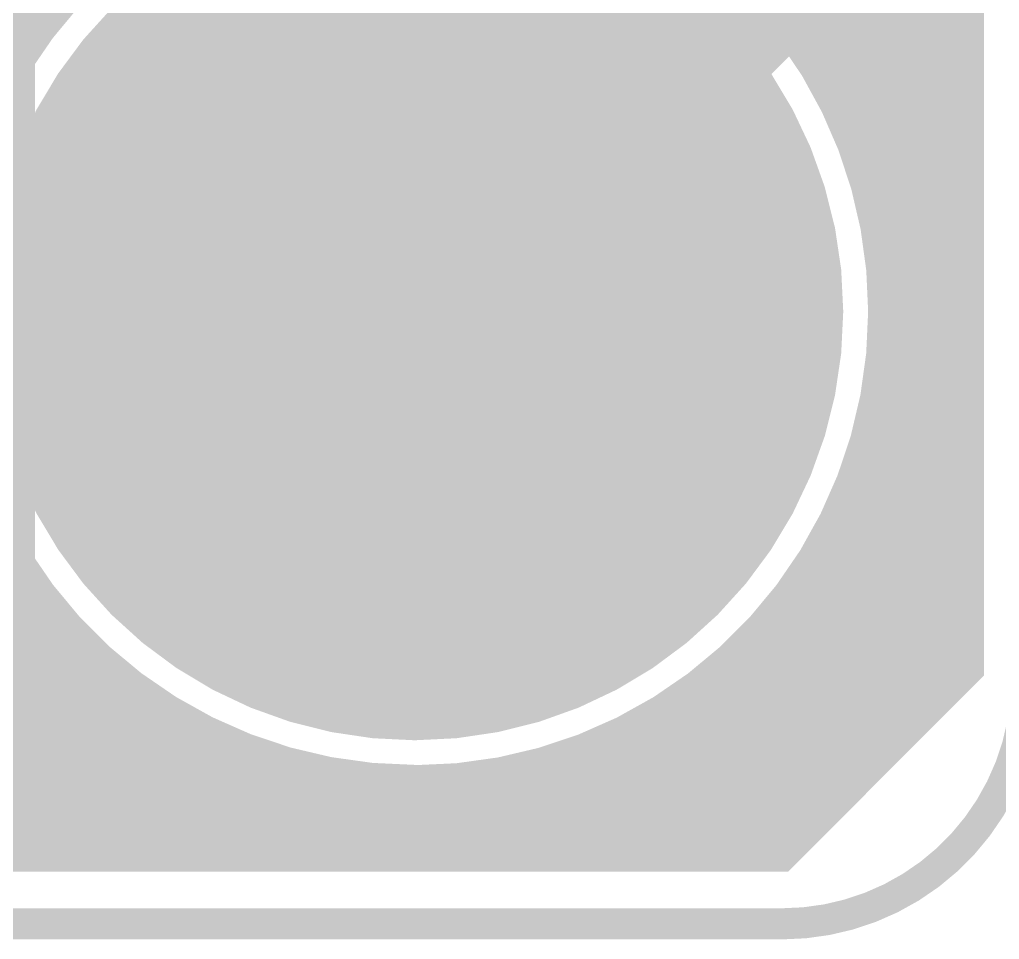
# Model space of a CAD drawing. Extents: x -5 to 208, y -5 to 206.
# Drawn here: x 88.77 to 96.77, y -5.13 to 2.38 of the extents above; entities that cross this region are included whole.
import ezdxf

# ---------------------------------------------------------------- set-up
doc = ezdxf.new("R2010")
doc.units = 0
doc.header["$MEASUREMENT"] = 0
doc.layers.get('0').update_dxf_attribs({"linetype": 'CONTINUOUS'})
for name, color, linetype in [('22-301-0_BOT', 7, 'CONTINUOUS'), ('22-301-0_DRD', 7, 'CONTINUOUS'), ('22-301-0_IN1', 1, 'CONTINUOUS'), ('22-301-0_IN2', 4, 'CONTINUOUS'), ('22-301-0_SMB', 3, 'CONTINUOUS'), ('22-301-0_SMT', 5, 'CONTINUOUS'), ('22-301-0_SST', 10, 'CONTINUOUS'), ('22-301-0_TOP', 14, 'CONTINUOUS'), ('THRUHOLE_TAP', 11, 'CONTINUOUS')]:
    doc.layers.add(name, color=color, linetype=linetype)

# ---------------------------------------------------------------- blocks, each defined once
blk = doc.blocks.new('ROUND_22')
at = {"const_width": 3.50012}
blk.add_lwpolyline([(-1.75006, 0, 1), (1.75006, 0, 1)], format="xyb", close=True, dxfattribs=at)
blk = doc.blocks.new('ROUND_44')
at = {"const_width": 1.75006}
blk.add_lwpolyline([(-0.87503, 0, 1), (0.87503, 0, 1)], format="xyb", close=True, dxfattribs=at)

msp = doc.modelspace()

# ---------------------------------------------------------------- linework, layer by layer
at = {"layer": '22-301-0_DRD', "const_width": 0.254}
for points in [[(90.7288, 1.27), (90.7288, -1.27)], [(93.2688, 1.27), (90.7288, 1.27)], [(93.2688, 1.27), (90.7288, -1.27)], [(93.2688, -1.27), (90.7288, 1.27)], [(93.2688, -1.27), (93.2688, 1.27)], [(90.7288, -1.27), (93.2688, -1.27)], [(-2.99974, -4.99872), (94.99854, -4.99872)]]:
    msp.add_lwpolyline(points, dxfattribs=at)
msp.add_lwpolyline([(94.99854, -4.99872, 0.4142136), (96.99752, -2.99974)], format="xyb", dxfattribs=at)
at = {"layer": '22-301-0_IN1'}
for points, const_width in [([(91.9988, 0), (92.075, 0), (94.94012, 2.86512), (94.94012, 124.9807)], 1.27), ([(88.773, 16.256), (88.773, -4.445), (64.643, -4.445)], 0.254), ([(88.646, 16.256), (88.646, -4.445)], 0.254), ([(88.773, 2.413), (73.279, 2.413)], 0.254), ([(88.773, 2.1844), (64.643, 2.1844)], 0.254), ([(88.773, 1.9558), (64.643, 1.9558)], 0.254), ([(88.773, 1.7272), (64.643, 1.7272)], 0.254), ([(88.773, 1.4986), (64.643, 1.4986)], 0.254), ([(88.773, 1.27), (64.643, 1.27)], 0.254), ([(88.773, 1.0414), (84.75726, 1.0414)], 0.254), ([(88.773, 0.8128), (85.14334, 0.8128)], 0.254), ([(88.773, 0.5842), (85.38718, 0.5842)], 0.254), ([(88.773, 0.3556), (85.56244, 0.3556)], 0.254), ([(88.773, 0.127), (85.6869, 0.127)], 0.254), ([(88.773, -0.1016), (85.77326, -0.1016)], 0.254), ([(88.773, -0.3302), (85.8266, -0.3302)], 0.254), ([(88.773, -0.5588), (85.852, -0.5588)], 0.254), ([(88.773, -0.7874), (85.84692, -0.7874)], 0.254), ([(88.773, -1.016), (85.8139, -1.016)], 0.254), ([(88.773, -1.2446), (85.74786, -1.2446)], 0.254), ([(88.773, -1.4732), (85.6488, -1.4732)], 0.254), ([(88.773, -1.7018), (85.5091, -1.7018)], 0.254), ([(88.773, -1.9304), (85.31606, -1.9304)], 0.254), ([(88.773, -2.159), (85.03666, -2.159)], 0.254), ([(88.773, -2.3876), (84.54898, -2.3876)], 0.254), ([(88.773, -2.6162), (79.75092, -2.6162)], 0.254), ([(88.773, -2.8448), (64.643, -2.8448)], 0.254), ([(88.773, -3.0734), (64.643, -3.0734)], 0.254), ([(88.773, -3.302), (64.643, -3.302)], 0.254), ([(88.773, -3.5306), (64.643, -3.5306)], 0.254), ([(88.773, -3.7592), (64.643, -3.7592)], 0.254), ([(88.773, -3.9878), (64.643, -3.9878)], 0.254), ([(88.773, -4.2164), (64.643, -4.2164)], 0.254)]:
    msp.add_lwpolyline(points, dxfattribs=dict(at, const_width=const_width))
at = {"layer": '22-301-0_IN2', "const_width": 0.254}
for points in [[(88.773, 16.256), (88.773, -4.445), (64.643, -4.445)], [(88.646, 16.256), (88.646, -4.445)], [(88.773, 2.413), (73.279, 2.413)], [(88.773, 2.1844), (64.643, 2.1844)], [(88.773, 1.9558), (64.643, 1.9558)], [(88.773, 1.7272), (64.643, 1.7272)], [(88.773, 1.4986), (64.643, 1.4986)], [(88.773, 1.27), (64.643, 1.27)], [(88.773, 1.0414), (84.75726, 1.0414)], [(88.773, 0.8128), (85.14334, 0.8128)], [(88.773, 0.5842), (85.38718, 0.5842)], [(88.773, 0.3556), (85.56244, 0.3556)], [(88.773, 0.127), (85.6869, 0.127)], [(88.773, -0.1016), (85.77326, -0.1016)], [(88.773, -0.3302), (85.8266, -0.3302)], [(88.773, -0.5588), (85.852, -0.5588)], [(88.773, -0.7874), (85.84692, -0.7874)], [(88.773, -1.016), (85.8139, -1.016)], [(88.773, -1.2446), (85.74786, -1.2446)], [(88.773, -1.4732), (85.6488, -1.4732)], [(88.773, -1.7018), (85.5091, -1.7018)], [(88.773, -1.9304), (85.31606, -1.9304)], [(88.773, -2.159), (85.03666, -2.159)], [(88.773, -2.3876), (84.54898, -2.3876)], [(88.773, -2.6162), (79.75092, -2.6162)], [(88.773, -2.8448), (64.643, -2.8448)], [(88.773, -3.0734), (64.643, -3.0734)], [(88.773, -3.302), (64.643, -3.302)], [(88.773, -3.5306), (64.643, -3.5306)], [(88.773, -3.7592), (64.643, -3.7592)], [(88.773, -3.9878), (64.643, -3.9878)], [(88.773, -4.2164), (64.643, -4.2164)]]:
    msp.add_lwpolyline(points, dxfattribs=at)
at = {"layer": '22-301-0_SST', "const_width": 0.1524}
for points in [[(93.31198, -1.00838), (93.48216, -0.94742), (93.48216, -0.59182), (93.31198, -0.5334), (92.97416, -0.5334), (92.80398, -0.65278), (92.80398, -1.00838), (92.46616, -1.00838), (92.46616, -0.5334)], [(93.48216, -1.84658), (92.46616, -1.84658), (92.46616, -1.3716)], [(92.97416, -1.49098), (92.97416, -1.84658)]]:
    msp.add_lwpolyline(points, dxfattribs=at)
at = {"layer": '22-301-0_TOP'}
for points, const_width in [([(96.52, 10.541), (96.52, -2.921), (94.996, -4.445), (10.16, -4.445)], 0.254), ([(95.1484, 10.541), (95.1484, 2.17932)], 0.254), ([(95.377, 10.541), (95.377, 1.8034)], 0.254), ([(95.6056, 10.541), (95.6056, 1.28778)], 0.254), ([(95.8342, 10.541), (95.8342, -3.6068)], 0.254), ([(96.0628, 10.541), (96.0628, -3.3782)], 0.254), ([(96.2914, 10.541), (96.2914, -3.1496)], 0.254), ([(93.6498, 6.35), (93.6498, 1.64846), (91.9988, 0)], 1.27), ([(88.7476, 4.6482), (88.7476, 2.02184)], 0.254), ([(88.9762, 4.6482), (88.9762, 2.3495)], 0.254), ([(94.9198, 4.6482), (94.9198, 2.4765)], 0.254), ([(89.02446, 2.413), (29.20492, 2.413)], 0.254), ([(96.52, 2.413), (94.97314, 2.413)], 0.254), ([(88.85428, 2.1844), (71.47052, 2.1844)], 0.254), ([(96.52, 2.1844), (95.14332, 2.1844)], 0.254), ([(88.70696, 1.9558), (71.8185, 1.9558)], 0.254), ([(96.52, 1.9558), (95.29064, 1.9558)], 0.254), ([(96.52, 1.7272), (95.41764, 1.7272)], 0.254), ([(96.52, 1.4986), (95.52432, 1.4986)], 0.254), ([(96.52, 1.27), (95.61322, 1.27)], 0.254), ([(96.52, 1.0414), (95.68434, 1.0414)], 0.254), ([(96.52, 0.8128), (95.74022, 0.8128)], 0.254), ([(96.52, 0.5842), (95.7834, 0.5842)], 0.254), ([(96.52, 0.3556), (95.81134, 0.3556)], 0.254), ([(96.52, 0.127), (95.82658, 0.127)], 0.254), ([(96.52, -0.1016), (95.82658, -0.1016)], 0.254), ([(96.52, -0.3302), (95.81388, -0.3302)], 0.254), ([(96.52, -0.5588), (95.78848, -0.5588)], 0.254), ([(96.52, -0.7874), (95.74784, -0.7874)], 0.254), ([(96.52, -1.016), (95.69196, -1.016)], 0.254), ([(96.52, -1.2446), (95.62084, -1.2446)], 0.254), ([(95.6056, -1.28778), (95.6056, -3.8354)], 0.254), ([(96.52, -1.4732), (95.53448, -1.4732)], 0.254), ([(96.52, -1.7018), (95.43034, -1.7018)], 0.254), ([(95.377, -1.8034), (95.377, -4.064)], 0.254), ([(88.69172, -1.9304), (85.31606, -1.9304)], 0.254), ([(96.52, -1.9304), (95.30588, -1.9304)], 0.254), ([(88.7476, -2.02184), (88.7476, -4.445)], 0.254), ([(88.8365, -2.159), (85.03666, -2.159)], 0.254), ([(95.1484, -2.17932), (95.1484, -4.2926)], 0.254), ([(96.52, -2.159), (95.1611, -2.159)], 0.254), ([(88.9762, -2.3495), (88.9762, -4.445)], 0.254), ([(89.00414, -2.3876), (84.54898, -2.3876)], 0.254), ([(96.52, -2.3876), (94.99346, -2.3876)], 0.254), ([(94.9198, -2.4765), (94.9198, -4.445)], 0.254), ([(89.20226, -2.6162), (71.35114, -2.6162)], 0.254), ([(89.2048, -2.61874), (89.2048, -4.445)], 0.254), ([(96.52, -2.6162), (94.79534, -2.6162)], 0.254), ([(94.6912, -2.72288), (94.6912, -4.445)], 0.254), ([(89.43594, -2.8448), (15.4051, -2.8448)], 0.254), ([(89.4334, -2.84226), (89.4334, -4.445)], 0.254), ([(96.52, -2.8448), (94.56166, -2.8448)], 0.254), ([(94.4626, -2.93116), (94.4626, -4.445)], 0.254), ([(89.71534, -3.0734), (15.40002, -3.0734)], 0.254), ([(89.662, -3.03276), (89.662, -4.445)], 0.254), ([(96.3676, -3.0734), (94.2848, -3.0734)], 0.254), ([(94.234, -3.10896), (94.234, -4.445)], 0.254), ([(89.8906, -3.19532), (89.8906, -4.445)], 0.254), ([(90.06078, -3.302), (15.34668, -3.302)], 0.254), ([(96.139, -3.302), (93.93936, -3.302)], 0.254), ([(94.0054, -3.26136), (94.0054, -4.445)], 0.254), ([(90.1192, -3.33502), (90.1192, -4.445)], 0.254), ([(93.7768, -3.3909), (93.7768, -4.445)], 0.254), ([(90.3478, -3.4544), (90.3478, -4.445)], 0.254), ([(90.51544, -3.5306), (15.24, -3.5306)], 0.254), ([(90.5764, -3.556), (90.5764, -4.445)], 0.254), ([(95.9104, -3.5306), (93.48216, -3.5306)], 0.254), ([(93.5482, -3.50266), (93.5482, -4.445)], 0.254), ([(90.805, -3.63728), (90.805, -4.445)], 0.254), ([(93.3196, -3.5941), (93.3196, -4.445)], 0.254), ([(91.0336, -3.70586), (91.0336, -4.445)], 0.254), ([(93.091, -3.6703), (93.091, -4.445)], 0.254), ([(91.26982, -3.7592), (15.05204, -3.7592)], 0.254), ([(91.2622, -3.75666), (91.2622, -4.445)], 0.254), ([(91.4908, -3.79476), (91.4908, -4.445)], 0.254), ([(92.4052, -3.80746), (92.4052, -4.445)], 0.254), ([(92.6338, -3.77698), (92.6338, -4.445)], 0.254), ([(95.6818, -3.7592), (92.73032, -3.7592)], 0.254), ([(92.8624, -3.73126), (92.8624, -4.445)], 0.254), ([(91.7194, -3.81762), (91.7194, -4.445)], 0.254), ([(91.948, -3.82778), (91.948, -4.445)], 0.254), ([(92.1766, -3.82524), (92.1766, -4.445)], 0.254), ([(95.4532, -3.9878), (14.68628, -3.9878)], 0.254), ([(95.2246, -4.2164), (9.652, -4.2164)], 0.254)]:
    msp.add_lwpolyline(points, dxfattribs=dict(at, const_width=const_width))
at = {"layer": '22-301-0_TOP', "const_width": 0.254}
for points in [[(91.9988, 3.83032, 0.4142136), (88.16848, 0)], [(95.82912, 0, 0.2075827), (94.61555, 2.79713)], [(88.17102, 0, 0.4142136), (91.9988, -3.82778)], [(91.9988, -3.83032, 0.4142136), (95.82912, 0)]]:
    msp.add_lwpolyline(points, format="xyb", dxfattribs=at)

# ---------------------------------------------------------------- block references
at = {"layer": '22-301-0_BOT'}
msp.add_blockref('ROUND_22', (91.9988, 0), dxfattribs=at)
at = {"layer": '22-301-0_IN1'}
msp.add_blockref('ROUND_44', (91.9988, 0), dxfattribs=at)
at = {"layer": '22-301-0_IN2'}
msp.add_blockref('ROUND_44', (91.9988, 0), dxfattribs=at)
at = {"layer": '22-301-0_SMB'}
msp.add_blockref('ROUND_22', (91.9988, 0), dxfattribs=at)
at = {"layer": '22-301-0_SMT'}
msp.add_blockref('ROUND_22', (91.9988, 0), dxfattribs=at)
at = {"layer": '22-301-0_TOP'}
msp.add_blockref('ROUND_22', (91.9988, 0), dxfattribs=at)
at = {"layer": 'THRUHOLE_TAP'}
msp.add_blockref('ROUND_44', (91.9988, 0), dxfattribs=at)

doc.saveas('drawing.dxf')
